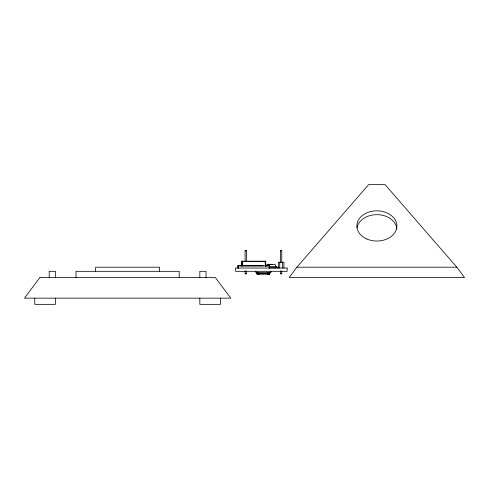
<?xml version="1.0" encoding="UTF-8"?>
<svg xmlns="http://www.w3.org/2000/svg" width="489" height="489" viewBox="0 0 489 489"><rect width="100%" height="100%" fill="white"/><g stroke="black" fill="none" stroke-linecap="round" stroke-linejoin="round"><path stroke-width="0.73" d="M241.645 265.869C241.016 260.582 242.752 258.742 242.037 265.869M241.969 265.869C241.78 263.736 242.189 260.075 241.645 261.603L265.698 261.536L265.655 265.869M265.313 265.869L265.313 261.218L265.509 265.869M241.841 265.869C242.752 260.698 241.468 260.851 241.969 261.603M265.704 261.554L241.755 261.34L242.037 261.212L241.652 261.603L241.988 261.212L241.645 261.603L242.037 261.212L241.78 265.869M268.137 265.765L268.247 264.512L275.264 264.512L275.429 266.694L276.474 266.798M241.786 261.462L241.902 261.462M241.792 261.554L241.994 261.212L242.037 261.603M275.429 266.389L275.264 267.819L268.95 267.819M241.713 261.419L265.704 261.603M265.686 261.603L265.313 261.212L265.38 261.603M265.57 265.869C266.126 260.692 264.928 258.736 265.38 265.869M257.734 273.974L257.825 274.592L258.705 274.592L258.791 273.974M267.966 273.974L268.058 274.592L268.938 274.592L269.029 273.974M265.478 261.254L265.57 261.603L265.313 261.212L265.674 261.554L241.743 261.505M265.472 261.279L265.509 261.603M296.896 267.196L289.158 277.514L464.55 277.514L456.812 267.196L385.106 184.659L368.602 184.659L296.896 267.196L456.812 267.196M245.111 261.56L245.111 250.79L245.747 250.258L246.377 250.79L246.37 261.56M280.503 262.281L280.503 250.79L281.132 250.258L281.768 250.79L281.768 262.281M241.988 261.218L265.399 261.218M245.111 273.767L246.377 273.767L245.111 273.767L245.117 270.894M281.768 270.894L281.762 273.767L281.132 273.767M245.111 250.79L246.377 250.79M280.497 250.79L281.768 250.79M267 264.329L272.086 264.329M265.845 265.252L268.834 265.252M240.949 265.674L238.009 265.674L238.009 268.021M238.009 265.869L269.341 265.869M265.191 266.175L266.371 266.175M269.549 266.389L276.432 266.401L277.88 267.721M256.591 273.534L257.734 273.534M258.791 273.534L267.966 273.534M269.029 273.534L269.47 273.534L269.47 272.471M280.503 270.894L280.503 273.767L281.768 273.767M277.844 268.021L276.358 266.713M280.497 273.767L281.138 273.767M283.92 268.021L283.92 262.281L278.333 262.281L278.333 268.021M282.52 262.281L282.52 268.021M281.126 250.258L281.126 250.79M279.726 262.281L279.726 268.021M275.619 268.021L275.619 266.175L275.478 268.021M270.967 271.206L270.967 272.471L255.796 272.471L255.796 271.206M270.172 272.385L269.824 274.237L256.896 274.237L256.591 272.385M269.341 268.021L269.341 265.674L266.401 265.869M269.237 265.674L269.237 268.021M269.207 272.471L269.207 273.443L257.556 273.443L257.556 272.073M269.029 272.471L269.029 274.237M268.938 273.974L268.938 274.592M268.058 273.974L268.058 274.592M267.966 272.471L267.966 274.237M263.467 265.869L240.949 265.869M258.791 272.471L258.791 274.237M258.705 273.974L258.705 274.592M257.825 273.974L257.825 274.592M257.734 272.471L257.734 274.237M257.293 272.208L257.293 273.534M246.37 270.894L246.37 273.767M245.741 250.258L245.747 250.79M238.302 265.674L238.302 268.021M238.21 265.674L238.21 268.021M238.112 265.674L238.112 268.021M220.478 298.149L220.478 304.341L199.842 304.341L199.842 298.149M206.034 277.514L206.034 271.322L199.842 271.322L199.842 277.514M179.206 277.514L179.206 271.322L76.033 271.322L76.033 277.514M159.603 271.621L159.603 267.196L95.636 267.196L95.636 271.621M55.404 277.514L55.404 271.322L49.212 271.322L49.212 277.514M55.404 298.149L55.404 304.341L34.768 304.341L34.768 298.149M357.013 227.788A20.012 15.11 0 0 1 377.728 214.665A20.012 15.11 0 0 1 396.848 229.103M39.927 277.514L24.45 298.149L230.796 298.149L215.319 277.514L39.927 277.514M287.153 268.021L235.564 268.021L235.564 271.322L287.153 271.322L287.153 268.021M366.848 239.017A20.012 15.11 0 0 0 396.872 225.93A20.012 15.11 0 0 0 366.848 212.843A20.012 15.11 0 0 0 366.848 239.017"/></g></svg>
